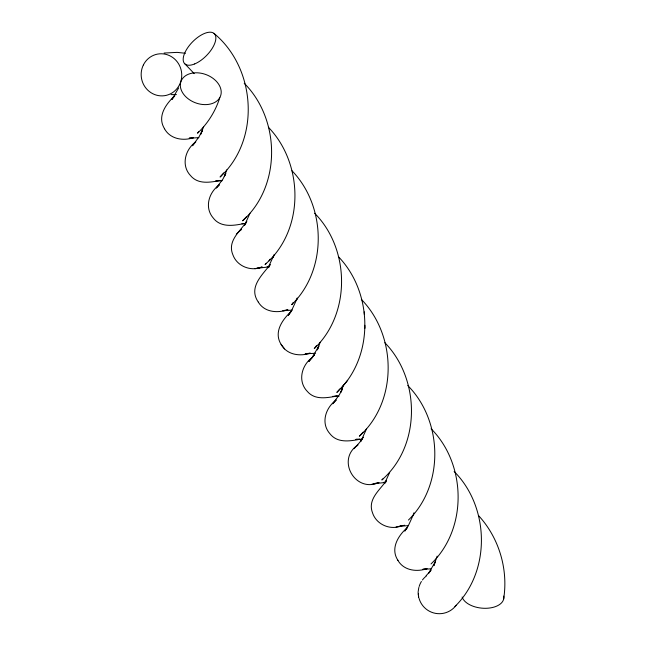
<?xml version="1.0" encoding="UTF-8"?>
<svg xmlns="http://www.w3.org/2000/svg" width="646" height="646" viewBox="0 0 646 646"><rect width="100%" height="100%" fill="white"/><g stroke="black" fill="none" stroke-linecap="round" stroke-linejoin="round"><path stroke-width="0.97" d="M338.359 256.64C373.428 292.88 374.389 357.626 336.832 392.413L339.796 388.908M503.614 599.238C508.434 569.368 499.043 537.771 478.5 515.548M273.387 257.471L274.049 254.629M296.756 299.865L297.192 297.992M413.287 515.613L413.949 512.795M437.132 556.149L433.829 565.702L435.299 561.818L428.524 573.382L430.995 570.329L426.094 575.747M203.66 126.527L200.809 134.166L202.408 130.339L199.146 136.653L192.419 145.754L195.811 141.813C185.224 149.428 180.84 165.295 190.481 175.542C198.161 184.885 210.459 182.269 220.73 180.46L215.845 180.767L222.208 180.727M219.818 97.594A21.092 15.068 20.4 0 1 184.813 95.713A21.092 15.068 20.4 0 1 197.66 72.828A21.092 15.068 20.4 0 1 219.818 97.594C215.578 111.112 207.81 123.475 197.531 133.205L198.661 131.76M226.786 169.89L224.315 176.511L225.801 173.532M249.978 213.253L244.503 225.406L246.78 221.465C239.965 231.51 226.948 241.128 232.972 255.017C237.179 266.475 251.149 271.764 262.195 266.976L255.033 268.704M273.218 256.615L268.147 267.719L270.157 264.682M296.861 299.058L291.839 310.048L288.326 315.305L291.257 311.372C282.35 319.649 273.468 332.101 281.067 344.326C286.808 354.848 299.825 356.737 310.298 353.152L305.154 353.838L315.644 353.241M320.174 342.267L317.315 349.938L318.849 346.078L312.099 357.609M343.64 384.685L340.813 392.275L342.606 388.521L339.36 394.795L332.69 403.815L336.227 400.011C325.697 407.545 320.489 422.977 329.84 433.627C337.196 443.229 349.639 441.266 359.919 439.264L356.003 439.345M366.46 428.992L360.977 441.186L363.189 437.205L359.782 442.292L354.073 448.679M389.691 472.355L384.604 483.491L386.566 480.422M413.319 514.789L408.288 525.82L404.759 531.085L407.061 527.903M178.692 87.904L171.884 99.532L174.872 95.64C165.941 103.974 156.784 116.506 164.577 128.796M225.712 173.685L222.943 179.047L216.289 188.043L219.285 184.909C208.892 192.242 204.225 207.447 213.115 217.847C220.351 227.545 232.835 225.817 243.122 223.742M270.028 259.224L269.059 260.79C304.678 225.696 302.635 162.622 268.389 127.262M270.101 264.755C261.735 275.527 248.088 287.745 258.505 302.376M386.494 480.495C379.759 490.209 367.251 499.398 372.572 512.964C376.368 524.528 390.16 530.447 401.344 525.917M293.252 302.433L291.693 304.702C327.635 269.786 326.44 206.349 291.976 170.77M316.508 345.658L314.279 348.574C351.133 313.576 350.043 248.928 314.65 213.253M407.012 527.863C397.984 535.857 390.2 548.745 397.96 560.397M340.813 388.488L344.14 384.499M344.488 384.063L347.637 380.3M223.686 172.878L220.076 177.036C260.863 139.617 256.05 68.064 213.979 33.382M363.109 432.182L359.354 436.212C397.855 401.594 396.975 335.791 361.364 299.405M246.392 216.846L242.581 220.819C281.486 186.105 280.493 119.567 244.228 83.269M312.171 357.545C301.569 365.192 297.475 381.205 307.221 391.306C315.014 400.56 327.256 397.71 337.519 395.966L334.596 396.2M454.913 606.537C491.122 571.104 489.603 506.957 454.138 471.467M236.299 234.207L241.612 229.193L240.304 230.428M270.343 259.579L265.062 264.569L266.418 263.293M356.632 446.152L357.949 444.916C335.767 459.476 355.316 493.528 379 482.441L371.862 484.234M383.191 478.694L381.834 479.97C421.103 445.813 420.546 379.299 384.863 342.727M408.425 520.054C444.537 484.855 442.857 420.861 407.747 385.525M431.027 563.934C467.728 528.888 466.533 464.28 431.092 428.75M256.947 268.243L269.019 266.951M373.776 483.773L384.927 482.489M396.063 526.975L404.735 525.23M164.1 53.045L177.174 52.383L185.483 53.279M399.648 526.256L408.224 525.674M171.085 94.599L176.423 94.566M198.863 137.671L189.205 138.171L193.469 137.703C182.963 141.208 169.979 139.1 164.375 128.522M241.903 223.75L245.722 223.726M292.323 310.12L282.835 310.71L287.93 309.757C277.53 313.262 264.561 312.478 258.303 302.102M332.642 396.345L338.988 396.305M355.938 439.361L361.437 439.328M431.536 568.811L422.823 569.304L427.103 568.65C416.646 572.203 403.637 570.62 397.758 560.122M385.71 482.368L383.894 482.296L385.727 482.497M268.93 266.79L267.121 266.693L268.954 266.887M185.063 64.043L194.204 73.604M281.067 344.326L284.636 348.953M418.075 591.696L418.616 597.17M364.239 311.84L364.368 314.537M364.845 325.253L364.982 328.241M503.686 596.096A21.092 12.032 5.5 0 1 485.937 608.298A21.092 12.032 5.5 0 1 462.124 597.009M456.205 605.262A21.092 21.084 -35.9 0 1 419.02 598.309M418.794 597.421A21.092 21.084 -35.9 0 1 418.277 593.779M418.301 591.033A21.092 21.084 -35.9 0 1 418.907 587.392M419.149 586.511A21.092 21.084 -35.9 0 1 421.418 581.497M422.452 579.979A21.092 21.084 -35.9 0 1 426.303 576.046M314.634 354.581L308.836 361.534L314.618 354.597M143.396 64.923A21.092 20.26 78.6 0 0 162.453 95.874A21.092 20.26 78.6 0 0 178.506 63.688A21.092 20.26 78.6 0 0 143.396 64.923M194.672 63.938A21.092 9.779 -45.5 0 0 215.457 35.506A21.092 9.779 -45.5 0 0 188.43 46.698A21.092 9.779 -45.5 0 0 194.672 63.938"/></g></svg>
